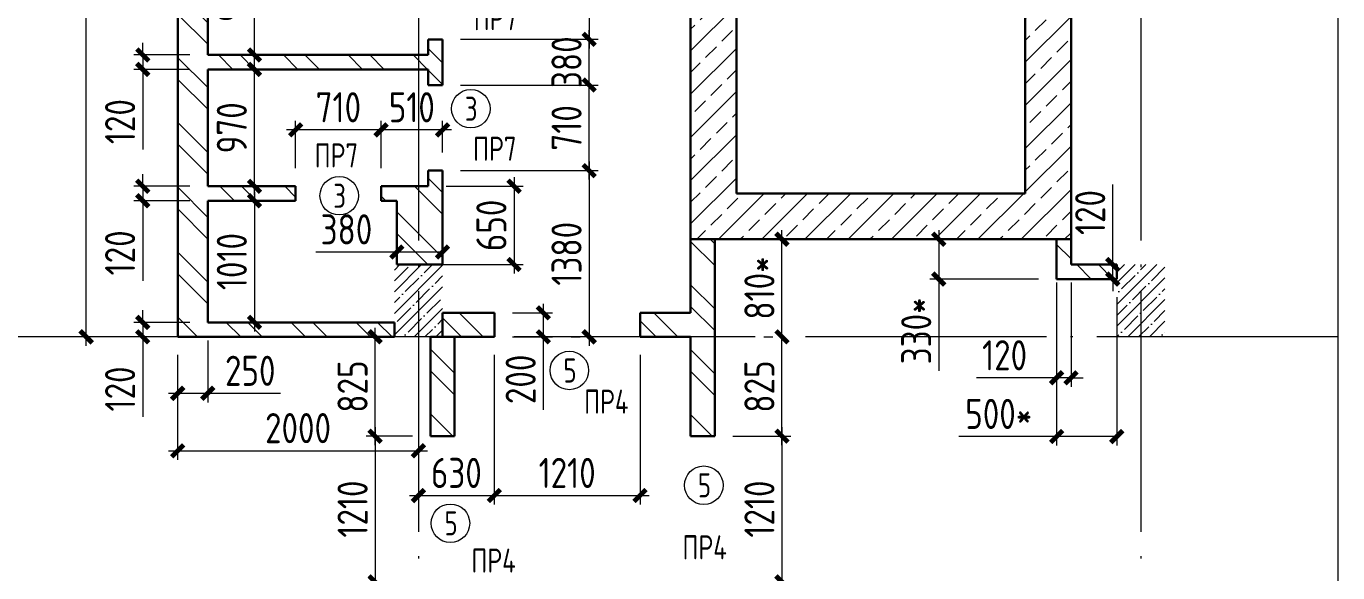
# Model space of a CAD drawing. Extents: x -965262 to 1142518, y -357520 to 71675.
# Drawn here: x 677283 to 688176, y -216322 to -211784 of the extents above; entities that cross this region are included whole.
import ezdxf

# ---------------------------------------------------------------- set-up
doc = ezdxf.new("R2010")
doc.units = 0
doc.header["$LTSCALE"] = 10
doc.linetypes.add('DOTE', pattern=[2.42, 2, -0.2, 0.02, -0.2])
doc.layers.get('0').update_dxf_attribs({"linetype": 'CONTINUOUS', "lineweight": 30})
doc.layers.get('Defpoints').update_dxf_attribs({"linetype": 'CONTINUOUS'})
doc.layers.add('DOTE', color=7, linetype='DOTE', lineweight=9)
doc.styles.get("Standard").update_dxf_attribs({"font": 'isocpeur.ttf', "height": 300})
doc.styles.add('ГОСТ 2м', font='isocpeur.ttf', dxfattribs={"width": 0.8, "height": 250})
doc.dimstyles.new('ГОСТ 2м', dxfattribs={"dimtxt": 250, "dimasz": 100, "dimexe": 75, "dimexo": 150, "dimgap": 62.5, "dimtad": 1, "dimdec": 0, "dimtxsty": 'ГОСТ 2м', "dimblk": 'ARCHTICK', "dimcen": 150, "dimdle": 75, "dimclrd": 256, "dimclre": 256, "dimclrt": 256, "dimadec": 0, "dimazin": 0, "dimtfac": 1, "dimtdec": 0, "dimtmove": 0, "dimatfit": 3, "dimldrblk": 'OBLIQUE', "dimfxl": 1, "dimlwd": 15, "dimlwe": 15, "dimarcsym": 0})
pattern_1 = [(45, (658789.25, -264097.57), (-89.80256, 89.80256), []), (45, (658879.06, -264097.57), (-89.80256, 89.80256), [158.75, -31.75, 0, -31.75])]

# ---------------------------------------------------------------- blocks, each defined once
blk = doc.blocks.new('_ArchTick')
at = {"color": 0, "linetype": 'ByBlock', "lineweight": 0, "const_width": 0.4}
blk.add_lwpolyline([(-0.5, -0.5), (0.5, 0.5)], dxfattribs=at)
blk = doc.blocks.new('*D422')
at = {"lineweight": 15, "ltscale": 100, "transparency": 16777216}
for p, q in [((677781, -214438), (677781, -207988)), ((678395, -208063), (677706, -208063)), ((678391, -214363), (677706, -214363))]:
    blk.add_line(p, q, dxfattribs=at)
at = {"layer": 'Defpoints', "color": 0, "lineweight": 15, "ltscale": 100, "transparency": 16777216}
for p in [(677781, -208063), (678545, -208063), (678541, -214363, 0)]:
    blk.add_point(p, dxfattribs=at)
at = {"lineweight": 15, "ltscale": 100, "transparency": 16777216, "xscale": 100, "yscale": 100, "zscale": 100}
for p, rotation in [((677781, -208063), 90), ((677781, -214363), 270)]:
    blk.add_blockref('_ArchTick', p, dxfattribs=dict(at, rotation=rotation))
at = {"lineweight": 0, "ltscale": 100, "transparency": 16777216, "insert": (677594, -211213), "char_height": 250, "attachment_point": 5, "rotation": 90, "style": 'ГОСТ 2м'}
blk.add_mtext('6300', dxfattribs=at)
blk = doc.blocks.new('_Oblique')
at = {"color": 0, "linetype": 'ByBlock', "lineweight": -2}
blk.add_line((-0.5, -0.5), (0.5, 0.5), dxfattribs=at)
blk = doc.blocks.new('*D423')
at = {"lineweight": 15, "transparency": 16777216}
for p, q in [((679179, -213158), (679179, -214318)), ((678941, -213233), (679254, -213233)), ((678941, -214243), (679254, -214243))]:
    blk.add_line(p, q, dxfattribs=at)
at = {"layer": 'Defpoints', "color": 0, "lineweight": 15, "transparency": 16777216}
for p in [(678791, -213233, -10159), (678791, -214243, 1808), (679179, -214243)]:
    blk.add_point(p, dxfattribs=at)
at = {"lineweight": 15, "transparency": 16777216, "xscale": 100, "yscale": 100, "zscale": 100}
for p, rotation in [((679179, -213233), 90), ((679179, -214243), 270)]:
    blk.add_blockref('_ArchTick', p, dxfattribs=dict(at, rotation=rotation))
at = {"lineweight": 15, "transparency": 16777216, "insert": (678991, -213738), "char_height": 250, "attachment_point": 5, "rotation": 90, "style": 'ГОСТ 2м'}
blk.add_mtext('1010', dxfattribs=at)
blk = doc.blocks.new('*D424')
at = {"lineweight": 15, "transparency": 16777216}
for p, q in [((678251, -214243), (678251, -214143)), ((678641, -214243), (678176, -214243)), ((678251, -214243), (678251, -214363)), ((680136, -214363), (678176, -214363)), ((678251, -214363), (678251, -215028))]:
    blk.add_line(p, q, dxfattribs=at)
at = {"layer": 'Defpoints', "color": 0, "lineweight": 15, "transparency": 16777216}
for p in [(678791, -214243, 1808), (678251, -214363), (680286, -214363, -45)]:
    blk.add_point(p, dxfattribs=at)
at = {"lineweight": 15, "transparency": 16777216, "xscale": 100, "yscale": 100, "zscale": 100}
for p, rotation in [((678251, -214243), 270), ((678251, -214363), 90)]:
    blk.add_blockref('_ArchTick', p, dxfattribs=dict(at, rotation=rotation))
at = {"lineweight": 15, "transparency": 16777216, "insert": (678063, -214796), "char_height": 250, "attachment_point": 5, "rotation": 90, "style": 'ГОСТ 2м'}
blk.add_mtext('120', dxfattribs=at)
blk = doc.blocks.new('*D425')
at = {"lineweight": 15, "transparency": 16777216}
for p, q in [((679179, -213188), (679179, -212068)), ((678941, -212143), (679254, -212143)), ((678941, -213113), (679254, -213113))]:
    blk.add_line(p, q, dxfattribs=at)
at = {"layer": 'Defpoints', "color": 0, "lineweight": 15, "transparency": 16777216}
for p in [(678791, -212143, -10159), (679179, -212143), (678791, -213113, -1241)]:
    blk.add_point(p, dxfattribs=at)
at = {"lineweight": 15, "transparency": 16777216, "xscale": 100, "yscale": 100, "zscale": 100}
for p, rotation in [((679179, -212143), 90), ((679179, -213113), 270)]:
    blk.add_blockref('_ArchTick', p, dxfattribs=dict(at, rotation=rotation))
at = {"lineweight": 15, "transparency": 16777216, "insert": (678991, -212628), "char_height": 250, "attachment_point": 5, "rotation": 90, "style": 'ГОСТ 2м'}
blk.add_mtext('970', dxfattribs=at)
blk = doc.blocks.new('*D426')
at = {"lineweight": 15, "transparency": 16777216}
for p, q in [((679179, -212098), (679179, -210978)), ((678941, -211053), (679254, -211053)), ((678941, -212023), (679254, -212023))]:
    blk.add_line(p, q, dxfattribs=at)
at = {"layer": 'Defpoints', "color": 0, "lineweight": 15, "transparency": 16777216}
for p in [(678791, -211053, -10159), (679179, -211053), (678791, -212023, -1241)]:
    blk.add_point(p, dxfattribs=at)
at = {"lineweight": 15, "transparency": 16777216, "xscale": 100, "yscale": 100, "zscale": 100}
for p, rotation in [((679179, -211053), 90), ((679179, -212023), 270)]:
    blk.add_blockref('_ArchTick', p, dxfattribs=dict(at, rotation=rotation))
at = {"lineweight": 15, "transparency": 16777216, "insert": (678991, -211538), "char_height": 250, "attachment_point": 5, "rotation": 90, "style": 'ГОСТ 2м'}
blk.add_mtext('970', dxfattribs=at)
blk = doc.blocks.new('*D431')
at = {"lineweight": 15, "transparency": 16777216}
for p, q in [((678251, -212023), (678251, -211923)), ((678641, -212023), (678176, -212023)), ((678251, -212023), (678251, -212143)), ((678641, -212143), (678176, -212143)), ((678251, -212143), (678251, -212808))]:
    blk.add_line(p, q, dxfattribs=at)
at = {"layer": 'Defpoints', "color": 0, "lineweight": 15, "transparency": 16777216}
for p in [(678791, -212023, -1241), (678251, -212143), (678791, -212143, -10159)]:
    blk.add_point(p, dxfattribs=at)
at = {"lineweight": 15, "transparency": 16777216, "xscale": 100, "yscale": 100, "zscale": 100}
for p, rotation in [((678251, -212023), 270), ((678251, -212143), 90)]:
    blk.add_blockref('_ArchTick', p, dxfattribs=dict(at, rotation=rotation))
at = {"lineweight": 15, "transparency": 16777216, "insert": (678063, -212576), "char_height": 250, "attachment_point": 5, "rotation": 90, "style": 'ГОСТ 2м'}
blk.add_mtext('120', dxfattribs=at)
blk = doc.blocks.new('*D268')
at = {"lineweight": 15, "transparency": 16777216}
for p, q in [((678251, -213113), (678251, -213013)), ((678641, -213113), (678176, -213113)), ((678251, -213113), (678251, -213233)), ((678641, -213233), (678176, -213233)), ((678251, -213233), (678251, -213898))]:
    blk.add_line(p, q, dxfattribs=at)
at = {"layer": 'Defpoints', "color": 0, "lineweight": 15, "transparency": 16777216}
for p in [(678791, -213113, -1241), (678251, -213233), (678791, -213233, -10159)]:
    blk.add_point(p, dxfattribs=at)
at = {"lineweight": 15, "transparency": 16777216, "xscale": 100, "yscale": 100, "zscale": 100}
for p, rotation in [((678251, -213113), 270), ((678251, -213233), 90)]:
    blk.add_blockref('_ArchTick', p, dxfattribs=dict(at, rotation=rotation))
at = {"lineweight": 15, "transparency": 16777216, "insert": (678063, -213666), "char_height": 250, "attachment_point": 5, "rotation": 90, "style": 'ГОСТ 2м'}
blk.add_mtext('120', dxfattribs=at)
blk = doc.blocks.new('*D433')
at = {"lineweight": 15, "transparency": 16777216}
for p, q in [((678541, -214513), (678541, -215384)), ((680541, -215159), (680541, -215234)), ((678466, -215309), (680616, -215309))]:
    blk.add_line(p, q, dxfattribs=at)
at = {"layer": 'Defpoints', "color": 0, "lineweight": 15, "transparency": 16777216}
for p in [(678541, -214363, -1451), (680541, -215309), (680541, -215309)]:
    blk.add_point(p, dxfattribs=at)
at = {"lineweight": 15, "transparency": 16777216, "xscale": 100, "yscale": 100, "zscale": 100, "rotation": 180}
blk.add_blockref('_ArchTick', (678541, -215309), dxfattribs=at)
at = {"lineweight": 15, "transparency": 16777216, "xscale": 100, "yscale": 100, "zscale": 100}
blk.add_blockref('_ArchTick', (680541, -215309), dxfattribs=at)
at = {"lineweight": 15, "transparency": 16777216, "insert": (679541, -215121), "char_height": 250, "attachment_point": 5, "style": 'ГОСТ 2м'}
blk.add_mtext('2000', dxfattribs=at)
blk = doc.blocks.new('*D437')
at = {"lineweight": 15, "transparency": 16777216}
for p, q in [((680891, -211183), (682034, -211183)), ((681959, -211108), (681959, -211968)), ((680891, -211893), (682034, -211893))]:
    blk.add_line(p, q, dxfattribs=at)
at = {"layer": 'Defpoints', "color": 0, "lineweight": 15, "transparency": 16777216}
for p in [(680741, -211183, 4490), (680741, -211893, 663), (681959, -211893)]:
    blk.add_point(p, dxfattribs=at)
at = {"lineweight": 15, "transparency": 16777216, "xscale": 100, "yscale": 100, "zscale": 100}
for p, rotation in [((681959, -211183), 90), ((681959, -211893), 270)]:
    blk.add_blockref('_ArchTick', p, dxfattribs=dict(at, rotation=rotation))
at = {"lineweight": 15, "transparency": 16777216, "insert": (681771, -211538), "char_height": 250, "attachment_point": 5, "rotation": 90, "style": 'ГОСТ 2м'}
blk.add_mtext('710', dxfattribs=at)
blk = doc.blocks.new('*D438')
at = {"lineweight": 15, "transparency": 16777216}
for p, q in [((681959, -212908), (681959, -214438)), ((680891, -212983), (682034, -212983)), ((681809, -214363), (681884, -214363))]:
    blk.add_line(p, q, dxfattribs=at)
at = {"layer": 'Defpoints', "color": 0, "lineweight": 15, "transparency": 16777216}
for p in [(680741, -212983), (681959, -214363), (681959, -214363)]:
    blk.add_point(p, dxfattribs=at)
at = {"lineweight": 15, "transparency": 16777216, "xscale": 100, "yscale": 100, "zscale": 100}
for p, rotation in [((681959, -212983), 90), ((681959, -214363), 270)]:
    blk.add_blockref('_ArchTick', p, dxfattribs=dict(at, rotation=rotation))
at = {"lineweight": 15, "transparency": 16777216, "insert": (681771, -213673), "char_height": 250, "attachment_point": 5, "rotation": 90, "style": 'ГОСТ 2м'}
blk.add_mtext('1380', dxfattribs=at)
blk = doc.blocks.new('*D439')
at = {"lineweight": 15, "transparency": 16777216}
for p, q in [((680891, -212273), (682034, -212273)), ((681959, -213058), (681959, -212198)), ((680891, -212983), (682034, -212983))]:
    blk.add_line(p, q, dxfattribs=at)
at = {"layer": 'Defpoints', "color": 0, "lineweight": 15, "transparency": 16777216}
for p in [(680741, -212273), (681959, -212273), (680741, -212983)]:
    blk.add_point(p, dxfattribs=at)
at = {"lineweight": 15, "transparency": 16777216, "xscale": 100, "yscale": 100, "zscale": 100}
for p, rotation in [((681959, -212273), 90), ((681959, -212983), 270)]:
    blk.add_blockref('_ArchTick', p, dxfattribs=dict(at, rotation=rotation))
at = {"lineweight": 15, "transparency": 16777216, "insert": (681771, -212628), "char_height": 250, "attachment_point": 5, "rotation": 90, "style": 'ГОСТ 2м'}
blk.add_mtext('710', dxfattribs=at)
blk = doc.blocks.new('*D440')
at = {"lineweight": 15, "transparency": 16777216}
for p, q in [((681959, -212348), (681959, -211818)), ((680891, -211893), (682034, -211893)), ((680891, -212273), (682034, -212273))]:
    blk.add_line(p, q, dxfattribs=at)
at = {"layer": 'Defpoints', "color": 0, "lineweight": 15, "transparency": 16777216}
for p in [(680741, -211893, 663), (681959, -211893), (680741, -212273)]:
    blk.add_point(p, dxfattribs=at)
at = {"lineweight": 15, "transparency": 16777216, "xscale": 100, "yscale": 100, "zscale": 100}
for p, rotation in [((681959, -211893), 90), ((681959, -212273), 270)]:
    blk.add_blockref('_ArchTick', p, dxfattribs=dict(at, rotation=rotation))
at = {"lineweight": 15, "transparency": 16777216, "insert": (681771, -212083), "char_height": 250, "attachment_point": 5, "rotation": 90, "style": 'ГОСТ 2м'}
blk.add_mtext('380', dxfattribs=at)
blk = doc.blocks.new('*D270')
at = {"lineweight": 15, "transparency": 16777216}
for p, q in [((680361, -213509), (680361, -213584)), ((680741, -213509), (680741, -213584)), ((680361, -213659), (679690, -213659)), ((680741, -213659), (680286, -213659))]:
    blk.add_line(p, q, dxfattribs=at)
at = {"layer": 'Defpoints', "color": 0, "lineweight": 15, "transparency": 16777216}
for p in [(680361, -213659), (680741, -213659), (680741, -213659)]:
    blk.add_point(p, dxfattribs=at)
at = {"lineweight": 15, "transparency": 16777216, "xscale": 100, "yscale": 100, "zscale": 100, "rotation": 180}
blk.add_blockref('_ArchTick', (680361, -213659), dxfattribs=at)
at = {"lineweight": 15, "transparency": 16777216, "xscale": 100, "yscale": 100, "zscale": 100}
blk.add_blockref('_ArchTick', (680741, -213659), dxfattribs=at)
at = {"lineweight": 15, "transparency": 16777216, "insert": (679943, -213471), "char_height": 250, "attachment_point": 5, "style": 'ГОСТ 2м'}
blk.add_mtext('380', dxfattribs=at)
blk = doc.blocks.new('*D443')
at = {"lineweight": 15, "transparency": 16777216}
for p, q in [((680231, -212963), (680231, -212570)), ((680741, -212833), (680741, -212570)), ((680816, -212645), (680156, -212645))]:
    blk.add_line(p, q, dxfattribs=at)
at = {"layer": 'Defpoints', "color": 0, "lineweight": 15, "transparency": 16777216}
for p in [(680231, -212645), (680741, -212983), (680231, -213113, -493)]:
    blk.add_point(p, dxfattribs=at)
at = {"lineweight": 15, "transparency": 16777216, "xscale": 100, "yscale": 100, "zscale": 100, "rotation": 180}
blk.add_blockref('_ArchTick', (680231, -212645), dxfattribs=at)
at = {"lineweight": 15, "transparency": 16777216, "xscale": 100, "yscale": 100, "zscale": 100}
blk.add_blockref('_ArchTick', (680741, -212645), dxfattribs=at)
at = {"lineweight": 15, "transparency": 16777216, "insert": (680486, -212457), "char_height": 250, "attachment_point": 5, "style": 'ГОСТ 2м'}
blk.add_mtext('510', dxfattribs=at)
blk = doc.blocks.new('*D444')
at = {"lineweight": 15, "transparency": 16777216}
for p, q in [((679521, -212963), (679521, -212570)), ((680231, -212963), (680231, -212570)), ((680306, -212645), (679446, -212645))]:
    blk.add_line(p, q, dxfattribs=at)
at = {"layer": 'Defpoints', "color": 0, "lineweight": 15, "transparency": 16777216}
for p in [(679521, -212645), (679521, -213113, 1808), (680231, -213113, -493)]:
    blk.add_point(p, dxfattribs=at)
at = {"lineweight": 15, "transparency": 16777216, "xscale": 100, "yscale": 100, "zscale": 100, "rotation": 180}
blk.add_blockref('_ArchTick', (679521, -212645), dxfattribs=at)
at = {"lineweight": 15, "transparency": 16777216, "xscale": 100, "yscale": 100, "zscale": 100}
blk.add_blockref('_ArchTick', (680231, -212645), dxfattribs=at)
at = {"lineweight": 15, "transparency": 16777216, "insert": (679876, -212457), "char_height": 250, "attachment_point": 5, "style": 'ГОСТ 2м'}
blk.add_mtext('710', dxfattribs=at)
blk = doc.blocks.new('*D445')
at = {"lineweight": 15, "transparency": 16777216}
for p, q in [((678791, -214393), (678791, -214907)), ((678541, -214513), (678541, -214907)), ((678466, -214832), (678791, -214832)), ((678791, -214832), (679396, -214832))]:
    blk.add_line(p, q, dxfattribs=at)
at = {"layer": 'Defpoints', "color": 0, "lineweight": 15, "transparency": 16777216}
for p in [(678791, -214243, 1808), (678541, -214363, -1451), (678791, -214832)]:
    blk.add_point(p, dxfattribs=at)
at = {"lineweight": 15, "transparency": 16777216, "xscale": 100, "yscale": 100, "zscale": 100, "rotation": 180}
blk.add_blockref('_ArchTick', (678541, -214832), dxfattribs=at)
at = {"lineweight": 15, "transparency": 16777216, "xscale": 100, "yscale": 100, "zscale": 100}
blk.add_blockref('_ArchTick', (678791, -214832), dxfattribs=at)
at = {"lineweight": 15, "transparency": 16777216, "insert": (679144, -214645), "char_height": 250, "attachment_point": 5, "style": 'ГОСТ 2м'}
blk.add_mtext('250', dxfattribs=at)
blk = doc.blocks.new('*D446')
at = {"lineweight": 15, "transparency": 16777216}
for p, q in [((681335, -213038), (681335, -213838)), ((680771, -213113), (681410, -213113)), ((680511, -213763), (681410, -213763))]:
    blk.add_line(p, q, dxfattribs=at)
at = {"layer": 'Defpoints', "color": 0, "lineweight": 15, "transparency": 16777216}
for p in [(680621, -213113), (680361, -213763, 1808), (681335, -213763)]:
    blk.add_point(p, dxfattribs=at)
at = {"lineweight": 15, "transparency": 16777216, "xscale": 100, "yscale": 100, "zscale": 100}
for p, rotation in [((681335, -213113), 90), ((681335, -213763), 270)]:
    blk.add_blockref('_ArchTick', p, dxfattribs=dict(at, rotation=rotation))
at = {"lineweight": 15, "transparency": 16777216, "insert": (681147, -213438), "char_height": 250, "attachment_point": 5, "rotation": 90, "style": 'ГОСТ 2м'}
blk.add_mtext('650', dxfattribs=at)
blk = doc.blocks.new('*D503')
at = {"lineweight": 15, "transparency": 16777216}
for p, q in [((685841, -214033), (685841, -215266)), ((686341, -214033), (686341, -215266)), ((685841, -215191), (685029, -215191)), ((686341, -215191), (685766, -215191))]:
    blk.add_line(p, q, dxfattribs=at)
at = {"layer": 'Defpoints', "color": 0, "lineweight": 15, "transparency": 16777216}
for p in [(685841, -213883, 1041), (686341, -213883, -329), (686341, -215191)]:
    blk.add_point(p, dxfattribs=at)
at = {"lineweight": 15, "transparency": 16777216, "xscale": 100, "yscale": 100, "zscale": 100, "rotation": 180}
blk.add_blockref('_ArchTick', (685841, -215191), dxfattribs=at)
at = {"lineweight": 15, "transparency": 16777216, "xscale": 100, "yscale": 100, "zscale": 100}
blk.add_blockref('_ArchTick', (686341, -215191), dxfattribs=at)
at = {"lineweight": 15, "transparency": 16777216, "insert": (685360, -215003), "char_height": 250, "attachment_point": 5, "style": 'ГОСТ 2м'}
blk.add_mtext('{\\C5;500*}', dxfattribs=at)
blk = doc.blocks.new('*D506')
at = {"lineweight": 15, "transparency": 16777216}
for p, q in [((684862, -213478), (684862, -213883)), ((685691, -213553), (684787, -213553)), ((685691, -213883), (684787, -213883)), ((684862, -213883), (684862, -214646))]:
    blk.add_line(p, q, dxfattribs=at)
at = {"layer": 'Defpoints', "color": 0, "lineweight": 15, "transparency": 16777216}
for p in [(685841, -213553, 1041), (684862, -213883), (685841, -213883, 1041)]:
    blk.add_point(p, dxfattribs=at)
at = {"lineweight": 15, "transparency": 16777216, "xscale": 100, "yscale": 100, "zscale": 100}
for p, rotation in [((684862, -213553), 90), ((684862, -213883), 270)]:
    blk.add_blockref('_ArchTick', p, dxfattribs=dict(at, rotation=rotation))
at = {"lineweight": 15, "transparency": 16777216, "insert": (684675, -214314), "char_height": 250, "attachment_point": 5, "rotation": 90, "style": 'ГОСТ 2м'}
blk.add_mtext('{\\C5;330*}', dxfattribs=at)
blk = doc.blocks.new('*D507')
at = {"lineweight": 15, "transparency": 16777216}
for p, q in [((685841, -213913), (685841, -214778)), ((685961, -213913), (685961, -214778)), ((685841, -214703), (685176, -214703)), ((685961, -214703), (685841, -214703)), ((685961, -214703), (686061, -214703))]:
    blk.add_line(p, q, dxfattribs=at)
at = {"layer": 'Defpoints', "color": 0, "lineweight": 15, "transparency": 16777216}
for p in [(685841, -213763, 1808), (685961, -213763, 881), (685841, -214703)]:
    blk.add_point(p, dxfattribs=at)
at = {"lineweight": 15, "transparency": 16777216, "xscale": 100, "yscale": 100, "zscale": 100}
blk.add_blockref('_ArchTick', (685841, -214703), dxfattribs=at)
at = {"lineweight": 15, "transparency": 16777216, "xscale": 100, "yscale": 100, "zscale": 100, "rotation": 180}
blk.add_blockref('_ArchTick', (685961, -214703), dxfattribs=at)
at = {"lineweight": 15, "transparency": 16777216, "insert": (685409, -214516), "char_height": 250, "attachment_point": 5, "style": 'ГОСТ 2м'}
blk.add_mtext('120', dxfattribs=at)
blk = doc.blocks.new('*D508')
at = {"lineweight": 15, "transparency": 16777216}
for p, q in [((686307, -213763), (686307, -213098)), ((686191, -213763), (686232, -213763)), ((686307, -213883), (686307, -213763)), ((686191, -213883), (686232, -213883)), ((686307, -213883), (686307, -213983))]:
    blk.add_line(p, q, dxfattribs=at)
at = {"layer": 'Defpoints', "color": 0, "lineweight": 15, "transparency": 16777216}
for p in [(686307, -213763), (686341, -213763), (686341, -213883, -329)]:
    blk.add_point(p, dxfattribs=at)
at = {"lineweight": 15, "transparency": 16777216, "xscale": 100, "yscale": 100, "zscale": 100}
for p, rotation in [((686307, -213763), 270), ((686307, -213883), 90)]:
    blk.add_blockref('_ArchTick', p, dxfattribs=dict(at, rotation=rotation))
at = {"lineweight": 15, "transparency": 16777216, "insert": (686120, -213331), "char_height": 250, "attachment_point": 5, "rotation": 90, "style": 'ГОСТ 2м'}
blk.add_mtext('120', dxfattribs=at)
blk = doc.blocks.new('*D300')
at = {"lineweight": 15, "ltscale": 0.2, "transparency": 16777216}
for p, q in [((681171, -214513), (681171, -215756)), ((682381, -214513), (682381, -215756)), ((681096, -215681), (682456, -215681))]:
    blk.add_line(p, q, dxfattribs=at)
at = {"layer": 'Defpoints', "color": 0, "lineweight": 15, "ltscale": 0.2, "transparency": 16777216}
for p in [(681171, -214363, -1808), (682381, -214363, -3260), (682381, -215681)]:
    blk.add_point(p, dxfattribs=at)
at = {"lineweight": 15, "ltscale": 0.2, "transparency": 16777216, "xscale": 100, "yscale": 100, "zscale": 100, "rotation": 180}
blk.add_blockref('_ArchTick', (681171, -215681), dxfattribs=at)
at = {"lineweight": 15, "ltscale": 0.2, "transparency": 16777216, "xscale": 100, "yscale": 100, "zscale": 100}
blk.add_blockref('_ArchTick', (682381, -215681), dxfattribs=at)
at = {"lineweight": 15, "ltscale": 0.2, "transparency": 16777216, "insert": (681776, -215493), "char_height": 250, "attachment_point": 5, "style": 'ГОСТ 2м'}
blk.add_mtext('1210', dxfattribs=at)
blk = doc.blocks.new('*D301')
at = {"lineweight": 15, "ltscale": 0.2, "transparency": 16777216}
for p, q in [((681171, -214513), (681171, -215756)), ((680541, -215531), (680541, -215606)), ((680466, -215681), (681246, -215681))]:
    blk.add_line(p, q, dxfattribs=at)
at = {"layer": 'Defpoints', "color": 0, "lineweight": 15, "ltscale": 0.2, "transparency": 16777216}
for p in [(681171, -214363, -1808), (680541, -215681), (681171, -215681)]:
    blk.add_point(p, dxfattribs=at)
at = {"lineweight": 15, "ltscale": 0.2, "transparency": 16777216, "xscale": 100, "yscale": 100, "zscale": 100, "rotation": 180}
blk.add_blockref('_ArchTick', (680541, -215681), dxfattribs=at)
at = {"lineweight": 15, "ltscale": 0.2, "transparency": 16777216, "xscale": 100, "yscale": 100, "zscale": 100}
blk.add_blockref('_ArchTick', (681171, -215681), dxfattribs=at)
at = {"lineweight": 15, "ltscale": 0.2, "transparency": 16777216, "insert": (680856, -215493), "char_height": 250, "attachment_point": 5, "style": 'ГОСТ 2м'}
blk.add_mtext('630', dxfattribs=at)
blk = doc.blocks.new('*D302')
at = {"lineweight": 15, "ltscale": 0.2, "transparency": 16777216}
for p, q in [((683410, -214363), (683485, -214363)), ((683560, -215263), (683560, -214288)), ((683151, -215188), (683635, -215188))]:
    blk.add_line(p, q, dxfattribs=at)
at = {"layer": 'Defpoints', "color": 0, "lineweight": 15, "ltscale": 0.2, "transparency": 16777216}
for p in [(683560, -214363), (683560, -214363), (683001, -215188, -1808)]:
    blk.add_point(p, dxfattribs=at)
at = {"lineweight": 15, "ltscale": 0.2, "transparency": 16777216, "xscale": 100, "yscale": 100, "zscale": 100}
for p, rotation in [((683560, -214363), 90), ((683560, -215188), 270)]:
    blk.add_blockref('_ArchTick', p, dxfattribs=dict(at, rotation=rotation))
at = {"lineweight": 15, "ltscale": 0.2, "transparency": 16777216, "insert": (683373, -214776), "char_height": 250, "attachment_point": 5, "rotation": 90, "style": 'ГОСТ 2м'}
blk.add_mtext('825', dxfattribs=at)
blk = doc.blocks.new('*D305')
at = {"lineweight": 15, "ltscale": 0.2, "transparency": 16777216}
for p, q in [((680491, -214363), (680106, -214363)), ((680181, -215263), (680181, -214288)), ((680491, -215188), (680106, -215188))]:
    blk.add_line(p, q, dxfattribs=at)
at = {"layer": 'Defpoints', "color": 0, "lineweight": 15, "ltscale": 0.2, "transparency": 16777216}
for p in [(680181, -214363), (680641, -214363, -1808), (680641, -215188, -1808)]:
    blk.add_point(p, dxfattribs=at)
at = {"lineweight": 15, "ltscale": 0.2, "transparency": 16777216, "xscale": 100, "yscale": 100, "zscale": 100}
for p, rotation in [((680181, -214363), 90), ((680181, -215188), 270)]:
    blk.add_blockref('_ArchTick', p, dxfattribs=dict(at, rotation=rotation))
at = {"lineweight": 15, "ltscale": 0.2, "transparency": 16777216, "insert": (679994, -214776), "char_height": 250, "attachment_point": 5, "rotation": 90, "style": 'ГОСТ 2м'}
blk.add_mtext('825', dxfattribs=at)
blk = doc.blocks.new('*D549')
at = {"lineweight": 15, "ltscale": 0.2, "transparency": 16777216}
for p, q in [((683560, -214438), (683560, -213478)), ((683410, -213553), (683485, -213553)), ((683415, -214363), (683485, -214363))]:
    blk.add_line(p, q, dxfattribs=at)
at = {"layer": 'Defpoints', "color": 0, "lineweight": 15, "ltscale": 0.2, "transparency": 16777216}
for p in [(683560, -213553), (683560, -213553), (683565, -214363)]:
    blk.add_point(p, dxfattribs=at)
at = {"lineweight": 15, "ltscale": 0.2, "transparency": 16777216, "xscale": 100, "yscale": 100, "zscale": 100}
for p, rotation in [((683560, -213553), 90), ((683560, -214363), 270)]:
    blk.add_blockref('_ArchTick', p, dxfattribs=dict(at, rotation=rotation))
at = {"color": 5, "lineweight": 15, "ltscale": 0.2, "transparency": 16777216, "insert": (683373, -213958), "char_height": 250, "attachment_point": 5, "rotation": 90, "style": 'ГОСТ 2м'}
blk.add_mtext('810*', dxfattribs=at)
blk = doc.blocks.new('*D307')
at = {"lineweight": 15, "ltscale": 0.2, "transparency": 16777216}
for p, q in [((681578, -214088), (681578, -214363)), ((681321, -214163), (681653, -214163)), ((681321, -214363), (681653, -214363)), ((681578, -214363), (681578, -214968))]:
    blk.add_line(p, q, dxfattribs=at)
at = {"layer": 'Defpoints', "color": 0, "lineweight": 15, "ltscale": 0.2, "transparency": 16777216}
for p in [(681171, -214163, -1808), (681171, -214363, -1808), (681578, -214363)]:
    blk.add_point(p, dxfattribs=at)
at = {"lineweight": 15, "ltscale": 0.2, "transparency": 16777216, "xscale": 100, "yscale": 100, "zscale": 100}
for p, rotation in [((681578, -214163), 90), ((681578, -214363), 270)]:
    blk.add_blockref('_ArchTick', p, dxfattribs=dict(at, rotation=rotation))
at = {"lineweight": 15, "ltscale": 0.2, "transparency": 16777216, "insert": (681390, -214716), "char_height": 250, "attachment_point": 5, "rotation": 90, "style": 'ГОСТ 2м'}
blk.add_mtext('200', dxfattribs=at)
blk = doc.blocks.new('*D553')
at = {"lineweight": 15, "transparency": 16777216}
for p, q in [((683560, -215113), (683560, -216473)), ((683151, -215188), (683635, -215188)), ((683151, -216398), (683635, -216398))]:
    blk.add_line(p, q, dxfattribs=at)
at = {"layer": 'Defpoints', "color": 0, "lineweight": 15, "transparency": 16777216}
for p in [(683001, -215188), (683001, -216398), (683560, -216398)]:
    blk.add_point(p, dxfattribs=at)
at = {"lineweight": 15, "transparency": 16777216, "xscale": 100, "yscale": 100, "zscale": 100}
for p, rotation in [((683560, -215188), 90), ((683560, -216398), 270)]:
    blk.add_blockref('_ArchTick', p, dxfattribs=dict(at, rotation=rotation))
at = {"lineweight": 15, "transparency": 16777216, "insert": (683373, -215793), "char_height": 250, "attachment_point": 5, "rotation": 90, "style": 'ГОСТ 2м'}
blk.add_mtext('1210', dxfattribs=at)
blk = doc.blocks.new('*D554')
at = {"lineweight": 15, "transparency": 16777216}
for p, q in [((680181, -215113), (680181, -216473)), ((680491, -215188), (680106, -215188)), ((680491, -216398), (680106, -216398))]:
    blk.add_line(p, q, dxfattribs=at)
at = {"layer": 'Defpoints', "color": 0, "lineweight": 15, "transparency": 16777216}
for p in [(680641, -215188), (680181, -216398), (680641, -216398)]:
    blk.add_point(p, dxfattribs=at)
at = {"lineweight": 15, "transparency": 16777216, "xscale": 100, "yscale": 100, "zscale": 100}
for p, rotation in [((680181, -215188), 90), ((680181, -216398), 270)]:
    blk.add_blockref('_ArchTick', p, dxfattribs=dict(at, rotation=rotation))
at = {"lineweight": 15, "transparency": 16777216, "insert": (679994, -215793), "char_height": 250, "attachment_point": 5, "rotation": 90, "style": 'ГОСТ 2м'}
blk.add_mtext('1210', dxfattribs=at)

msp = doc.modelspace()

# ---------------------------------------------------------------- hatches: boundary and pattern name
at = {"lineweight": 15}
h = msp.add_hatch(dxfattribs=at)
h.set_pattern_fill('ANSI32', color=1, scale=40, angle=90)
h.set_pattern_definition([(135, (627639.1, -147312.3), (-269.4077, -269.4077), []), (135, (627639.1, -147132.7), (-269.4077, -269.4077), [])])
h.paths.add_polyline_path([(685961.2, -204343.1), (686541.2, -204343.1), (686541.2, -203832.9), (686491.2, -203832.9), (686491.2, -204093.1), (685711.2, -204093.1), (685711.2, -207503.1), (685961.2, -207503.1)])
h.paths.add_polyline_path([(686741.2, -203832.9), (686541.2, -203832.9), (686541.2, -204343.1), (686741.2, -204343.1)])
h.paths.add_polyline_path([(686741.2, -202663.1), (686541.2, -202663.1), (686541.2, -202922.9), (686741.2, -202922.9)])
h.paths.add_polyline_path([(680491.2, -208062.7), (680491.2, -207682.7), (680741.2, -207682.7), (680741.2, -208063.1), (680491.2, -208063.1)])
h.paths.add_polyline_path([(680491.2, -206262.7), (680491.2, -204462.7), (680741.2, -204462.7), (680741.2, -206262.7)])
h.paths.add_polyline_path([(680491.2, -203042.7), (680491.2, -202663.1), (680741.2, -202663.1), (680741.2, -203042.7)])
h.paths.add_polyline_path([(680491.2, -202063.1), (680491.2, -201682.7), (680741.2, -201682.7), (680741.2, -202063.1), (680491.2, -202062.7)])
h.paths.add_polyline_path([(680491.2, -200262.7), (680491.2, -199752.7), (680741.2, -199752.7), (680741.2, -200262.7)])
h.paths.add_polyline_path([(680491.2, -198332.7), (680491.2, -197952.7), (680741.2, -197952.7), (680741.2, -198332.7)])
h.paths.add_polyline_path([(680491.2, -197042.7), (680491.2, -196663.1), (680741.2, -196663.1), (680741.2, -197042.7)])
h.paths.add_polyline_path([(680491.2, -196063.1), (680491.2, -195682.7), (680741.2, -195682.7), (680741.2, -196063.1)])
h.paths.add_polyline_path([(680491.2, -194647.7), (680491.2, -194267.7), (680741.2, -194267.7), (680741.2, -194647.7)])
h.paths.add_polyline_path([(680491.2, -193232.7), (680491.2, -192853.1), (680741.2, -192853.1), (680741.2, -193232.7)])
h.paths.add_polyline_path([(680491.2, -191343.1), (680491.2, -190963.1), (680741.2, -190963.5), (680741.2, -191343.1)])
h.paths.add_polyline_path([(680741.2, -190613.1), (680741.2, -190363.1), (681761.2, -190363.1), (681761.2, -190613.1)])
h.paths.add_polyline_path([(682671.2, -190363.1), (686341.2, -190363.1), (686341.2, -190613.1), (682921.2, -190613.1), (682921.2, -191342.7), (682801.2, -191342.7), (682801.2, -190613.1), (682671.2, -190613.1)])
h.paths.add_polyline_path([(686491.2, -191343.1), (686491.2, -190963.1), (686741.2, -190963.1), (686741.2, -191343.1)])
h.paths.add_polyline_path([(682801.2, -193232.7), (682801.2, -192852.7), (682921.2, -192852.7), (682921.2, -193232.7)])
h.paths.add_polyline_path([(686491.2, -193233.1), (686491.2, -192853.1), (686741.2, -192853.1), (686741.2, -193233.1)])
h.paths.add_polyline_path([(686491.2, -194648.1), (686491.2, -194268.1), (686741.2, -194268.1), (686741.2, -194648.1)])
h.paths.add_polyline_path([(682801.2, -194647.7), (682801.2, -194267.7), (682921.2, -194267.7), (682921.2, -194647.7)])
h.paths.add_polyline_path([(686341.2, -202663.1), (682801.2, -202662.7), (682801.2, -195682.7), (682921.2, -195682.7), (682921.2, -196303.1), (686341.2, -196303.1), (686341.2, -196423.1), (682921.2, -196423.1), (682921.2, -199368.1), (686491.2, -199368.1), (686491.2, -199107.7), (686741.2, -199107.7), (686741.2, -199617.7), (686491.2, -199617.7), (686491.3, -199488.1), (682921.2, -199488.1), (682921.2, -202542.7), (686341.2, -202542.7), (686341.2, -202662.7)])
h.paths.add_polyline_path([(686491.2, -196063.1), (686491.2, -195682.7), (686741.2, -195682.7), (686741.2, -196062.7)], flags=17)
h.paths.add_polyline_path([(686491.2, -197043.1), (686491.2, -196663.1), (686741.2, -196663.1), (686741.2, -197043.1)], flags=17)
h.paths.add_polyline_path([(686491.2, -198333.1), (686491.2, -197953.1), (686741.2, -197953.1), (686741.2, -198333.1)], flags=17)
h.paths.add_polyline_path([(686491.2, -200772.7), (686491.2, -200392.7), (686741.2, -200392.7), (686741.2, -200772.7)])
h.paths.add_polyline_path([(686491.2, -202063.1), (686491.2, -201682.7), (686741.2, -201682.7), (686741.2, -202063.1)], flags=17)
h.paths.add_polyline_path([(682801.2, -205453.1), (682801.2, -204093.1), (684431.2, -204093.1), (684431.2, -207503.1), (684311.2, -207503.1), (684311.2, -204213.1), (682921.2, -204213.1), (682921.2, -205453.1)])
h.paths.add_polyline_path([(682801.2, -207503.1), (682801.2, -206363.1), (682921.2, -206363.1), (682921.2, -207503.1)], flags=17)
h.paths.add_polyline_path([(680361.2, -209043.1), (680361.2, -208663.1), (680741.2, -208662.7), (680741.2, -209043.1)], flags=17)
h.paths.add_polyline_path([(680341.2, -214243.1), (680341.2, -214363.1), (678545.3, -214363.1), (678541.3, -208062.7), (680341.2, -208062.7), (680341.2, -208182.7), (678795.3, -208182.7), (678791.3, -209883.1), (680621.2, -209883.1), (680621.2, -209753.1), (680741.2, -209753.1), (680741.2, -211183.1), (680621.2, -211183.1), (680621.2, -211053.1), (680231.2, -211053.1), (680231.2, -210933.1), (680621.2, -210933.1), (680621.2, -210003.1), (678791.3, -210003.1), (678791.3, -210933.1), (679521.2, -210933.1), (679521.2, -211053.1), (678791.3, -211053.1), (678791.3, -212023.1), (680621.2, -212023.1), (680621.2, -211893.1), (680741.2, -211893.1), (680741.2, -212273.1), (680621.2, -212273.1), (680621.2, -212143.1), (678791.3, -212143.1), (678791.3, -213113.1), (679521.2, -213113.1), (679521.2, -213233.1), (678791.3, -213233.1), (678791.3, -214243.1)])
h.paths.add_polyline_path([(680741.2, -213763.1), (680361.2, -213763.1), (680361.2, -213233.1), (680231.2, -213233.1), (680231.2, -213113.1), (680621.2, -213113.1), (680621.2, -212983.1), (680741.2, -212983.1)])
h.paths.add_polyline_path([(682671.2, -190613.1), (682551.2, -190613.1), (682551.2, -190363.1), (682671.2, -190363.1)])
h.paths.add_polyline_path([(681761.2, -190613.1), (681641.2, -190613.1), (681641.2, -190363.1), (681761.2, -190363.1)], flags=17)
h.paths.add_polyline_path([(686341.2, -213883.1), (685841.2, -213883.1), (685841.2, -213553.1), (685961.2, -213553.1), (685961.2, -213763.1), (686341.2, -213763.1)])
h.paths.add_polyline_path([(686491.2, -202922.9), (686541.2, -202922.9), (686541.2, -202663.1), (686491.2, -202663.1)])
h = msp.add_hatch(dxfattribs=at)
h.set_pattern_fill('ANSI33', color=256, scale=40)
h.set_pattern_definition([(45, (2031759.52, -208631.9), (-179.605122, 179.605122), []), (45, (2031939.13, -208631.9), (-179.605122, 179.605122), [127, -63.5])])
h.paths.add_polyline_path([(684571.2, -207503.1), (684501.2, -207503.1), (684501.2, -207883.1), (684571.2, -207883.1)], flags=16)
h.paths.add_polyline_path([(685581.2, -207503.1), (685511.2, -207503.1), (685511.2, -207883.1), (685581.2, -207883.1)], flags=17)
h.paths.add_polyline_path([(684571.2, -207503.1), (684431.2, -207503.1), (684431.2, -207883.1), (684571.2, -207883.1)], flags=17)
h.paths.add_polyline_path([(683181.2, -208013.1), (682801.2, -208013.1), (682801.2, -209023.1), (683181.2, -209023.1)], flags=17)
h.paths.add_polyline_path([(682801.2, -213553.1), (682801.2, -207503.1), (684431.2, -207503.1), (684431.2, -207883.1), (683181.2, -207883.1), (683181.2, -213173.1), (685581.2, -213173.1), (685581.2, -207503.1), (685961.2, -207503.1), (685961.2, -213553.1)])
h = msp.add_hatch(dxfattribs=at)
h.set_pattern_fill('ANSI32', color=4, scale=40, angle=90)
h.set_pattern_definition([(135, (680771.52, -216391.65), (-269.408, -269.408), []), (135, (680771.52, -216212.05), (-269.408, -269.408), [])])
h.paths.add_polyline_path([(680841.2, -216388.1), (680641.2, -216388.1), (680641.2, -216398.1), (680841.2, -216398.1)], flags=17)
h.paths.add_polyline_path([(683001.2, -216388.1), (682801.2, -216388.1), (682801.2, -216398.1), (683001.2, -216398.1)], flags=17)
h.paths.add_polyline_path([(680641.2, -222088.1), (680841.2, -222088.1), (680841.2, -216388.1), (680641.2, -216388.1)])
h.paths.add_polyline_path([(682801.2, -222088.1), (683001.2, -222088.1), (683001.2, -216388.1), (682801.2, -216388.1)])
h.paths.add_polyline_path([(680641.2, -215188.1), (680641.2, -214363.1), (680741.2, -214363.1), (680741.2, -214163.1), (681171.2, -214163.1), (681171.2, -214363.1), (680841.2, -214363.1), (680841.2, -215188.1)])
h.paths.add_polyline_path([(682801.2, -215188.1), (682801.2, -214363.1), (682371.2, -214363.1), (682371.2, -214163.1), (682801.2, -214163.1), (682801.2, -213553.1), (683001.2, -213553.1), (683001.2, -215188.1)])
h.paths.add_polyline_path([(682381.2, -214363.1), (682371.2, -214363.1), (682371.2, -214163.1), (682381.2, -214163.1)], flags=17)
h = msp.add_hatch(dxfattribs=at)
h.set_pattern_fill('ANSI35', color=256, scale=20, style=0)
h.set_pattern_definition(pattern_1)
h.paths.add_polyline_path([(680741.2, -213763.1), (680341.2, -213763.1), (680341.2, -214363.1), (680741.2, -214363.1)])
h = msp.add_hatch(dxfattribs=at)
h.set_pattern_fill('ANSI35', color=256, scale=20, style=0)
h.set_pattern_definition(pattern_1)
h.paths.add_polyline_path([(686741.2, -213763.1), (686341.2, -213763.1), (686341.2, -214363.1), (686741.2, -214363.1)])

# ---------------------------------------------------------------- linework, layer by layer
for p, q in [((682801.2, -207503.1, 11610.3), (682801.2, -213553.1, 11610.3)), ((685961.2, -207503.1, 11610.3), (685961.2, -213553.1, 11610.3)), ((683181.2, -207883.1, 11610.3), (683181.2, -213173.1, 11610.3)), ((685581.2, -207883.1, 11610.3), (685581.2, -213173.1, 11610.3)), ((683181.2, -213173.1, 11610.3), (685581.2, -213173.1, 11610.3)), ((682801.2, -213553.1, 11610.3), (685961.2, -213553.1, 11610.3))]:
    msp.add_line(p, q)
at = {"color": 1, "ltscale": 2}
for p, q in [((678541.3, -208062.7, 11610.3), (678541.3, -214363.1, 8350.5)), ((678791.3, -211053.1, -357.1), (678791.3, -212023.1, 8560.8)), ((678791.3, -212143.1, -357.1), (678791.3, -213113.1, 8560.8)), ((680231.2, -213113.1, 9308.6), (680231.2, -213233.1, 11610.3)), ((678791.3, -213233.1, -357.1), (678791.3, -214243.1, 11610.3)), ((680361.2, -213233.1, 9473), (680361.2, -213763.1, 11610.3)), ((680361.2, -213763.1, 11610.3), (680741.2, -213763.1, 9801.8)), ((678791.3, -214243.1, 11610.3), (680341.2, -214243.1, 9801.8)), ((680341.2, -214243.1, 9801.8), (680341.2, -214363.1, 9801.8)), ((678541.3, -214363.1, 8350.5), (680341.2, -214363.1, 9801.8))]:
    msp.add_line(p, q, dxfattribs=at)
at = {"color": 1}
for p, q in [((680621.2, -212023.1, 15050.4), (680621.2, -211893.1, 14641)), ((680621.2, -211893.1, 14291.7), (680741.2, -211893.1, 14291.7)), ((680741.2, -212273.1, 10330.1), (680741.2, -211893.1, 10464.9)), ((680621.2, -212023.1, 15050.4), (678791.3, -212023.1, 8560.8)), ((680621.2, -212143.1, 25110.2), (678791.3, -212143.1, -357.1)), ((680621.2, -212273.1, 19462.1), (680621.2, -212143.1, 25110.2)), ((680621.2, -212273.1, 10252.1), (680741.2, -212273.1, 9801.8)), ((680621.2, -212983.1, 9801.8), (680741.2, -212983.1, 9801.8)), ((680621.2, -213113.1, 9801.8), (680621.2, -212983.1, 9801.8)), ((680741.2, -213763.1, 9801.8), (680741.2, -212983.1, 9801.8)), ((679521.2, -213113.1, 11610.3), (678791.3, -213113.1, 8560.8)), ((679521.2, -213113.1, 11610.3), (679521.2, -213233.1, 11610.3)), ((680231.2, -213113.1, 9308.6), (680621.2, -213113.1, 9801.8)), ((679521.2, -213233.1, 11610.3), (678791.3, -213233.1, -357.1)), ((680231.2, -213233.1, 9308.6), (680361.2, -213233.1, 9473)), ((685841.2, -213883.1, 11610.3), (685841.2, -213553.1, 11610.3)), ((685841.2, -213553.1, 10843.1), (685961.2, -213553.1, 11610.3)), ((685961.2, -213763.1, 11610.3), (685961.2, -213553.1, 11610.3)), ((685961.2, -213763.1, 10682.9), (686341.2, -213763.1, 9801.8)), ((686341.2, -213883.1, 9473), (686341.2, -213763.1, 9801.8)), ((685841.2, -213883.1, 10843.1), (686341.2, -213883.1, 9473))]:
    msp.add_line(p, q, dxfattribs=at)
at = {"color": 4, "extrusion": (0, 0, -1)}
for p, q in [((682801.2, -214163.1, 9801.8), (682801.2, -213553.1, 9801.8)), ((683001.2, -213553.1, 11610.3), (682801.2, -213553.1, 11610.3)), ((683001.2, -215188.1, 9801.8), (683001.2, -213553.1, 9801.8)), ((680641.2, -215188.1, 9801.8), (680641.2, -214363.1, 9801.8)), ((680841.2, -214363.1, 9801.8), (680641.2, -214363.1, 9801.8)), ((680841.2, -215188.1, 9801.8), (680841.2, -214363.1, 9801.8)), ((682801.2, -215188.1, 9801.8), (682801.2, -214363.1, 9801.8)), ((680841.2, -215188.1, 9801.8), (680641.2, -215188.1, 9801.8)), ((683001.2, -215188.1, 9801.8), (682801.2, -215188.1, 9801.8))]:
    msp.add_line(p, q, dxfattribs=at)
at = {"color": 4}
for p, q in [((680741.2, -214163.1, 9801.8), (681171.2, -214163.1, 9801.8)), ((680741.2, -214363.1, 8350.5), (680741.2, -214163.1, 12220.6)), ((681171.2, -214363.1, 8350.5), (681171.2, -214163.1, 12220.6)), ((682381.2, -214163.1, 19759.2), (682801.2, -214163.1, -1741.5)), ((682381.2, -214363.1, 8350.5), (682381.2, -214163.1, 12220.6)), ((680841.2, -214363.1, 9801.8), (681171.2, -214363.1, 9801.8)), ((682381.2, -214363.1, 9801.8), (682801.2, -214363.1, 9801.8))]:
    msp.add_line(p, q, dxfattribs=at)
at = {"color": 5, "lineweight": 15, "ltscale": 10, "extrusion": (-1, 6.12323e-17, 0), "elevation": -688176.2}
msp.add_lwpolyline([(202100.6, 10706.1), (226656.2, 10706.1)], dxfattribs=at)
at = {"lineweight": 15}
for centre in [(680975.8, -212468.9, 9801.8), (679883, -213191.4, 9801.8), (681794.3, -214642.1, 9801.8), (682910.9, -215595.3, 9801.8), (680806.5, -215911, 9801.8)]:
    msp.add_circle(centre, 160, dxfattribs=at)
at = {"layer": 'DOTE', "ltscale": 100, "extrusion": (0, -1, 0)}
for p, q in [((680541.2, -187363.4, 8350.5), (680541.2, -228848.4, 8350.5)), ((686541.2, -187363.4, 8350.5), (686541.2, -228848.4, 8350.5))]:
    msp.add_line(p, q, dxfattribs=at)
at = {"layer": 'DOTE', "ltscale": 100}
msp.add_line((688176.2, -214363.1, 10706.1), (635608.9, -214363.1, 8346.5), dxfattribs=at)

# ---------------------------------------------------------------- texts
at = {"color": 4, "lineweight": 15, "width": 0.75}
for s, p in [('ПР7', (681000.4, -211817.8, 5090.8)), ('3', (680926.7, -212569.5, 9801.8)), ('ПР7', (680993.9, -212901.7, 5090.8)), ('ПР7', (679678.3, -212957, 5090.8)), ('3', (679833.9, -213292, 9801.8)), ('5', (681745.2, -214742.7, 9801.8)), ('ПР4', (681916.4, -215001.5, 5090.8)), ('5', (682861.8, -215695.9, 9801.8)), ('5', (680757.4, -216011.5, 9801.8)), ('ПР4', (682733.2, -216211, 5090.8)), ('ПР4', (680980.2, -216321, 5090.8))]:
    msp.add_text(s, height=200, dxfattribs=at).set_placement(p)

# ---------------------------------------------------------------- dimensions: what is measured, and where the dimension line sits
at = {"lineweight": 0, "ltscale": 100}
dim = msp.add_linear_dim(base=(677781.3, -208062.7, 8350.5), p1=(678541.3, -214363.1, 8350.5), p2=(678545.3, -208062.7, 8350.5), angle=90, dimstyle='ГОСТ 2м', dxfattribs=at)
dim.commit()
dim.dimension.update_dxf_attribs({"geometry": '*D422', "text_midpoint": (677593.8, -211212.9, 8350.5)})
at = {"lineweight": 15}
for base, p1, p2, picture, middle in [((679178.5, -211053.1, 9801.8), (678791.3, -212023.1, 8560.8), (678791.3, -211053.1, -357.1), '*D426', (678991, -211538.1, 9801.8)), ((681958.5, -211893.1, 9801.8), (680741.2, -211183.1, 14291.7), (680741.2, -211893.1, 10464.9), '*D437', (681771, -211538.1, 9801.8)), ((678250.7, -212143.1, 9801.8), (678791.3, -212023.1, 8560.8), (678791.3, -212143.1, -357.1), '*D431', (678063.2, -212575.6, 9801.8)), ((679178.5, -212143.1, 9801.8), (678791.3, -213113.1, 8560.8), (678791.3, -212143.1, -357.1), '*D425', (678991, -212628.1, 9801.8)), ((681958.5, -212273.1, 9801.8), (680741.2, -212983.1, 9801.8), (680741.2, -212273.1, 9801.8), '*D439', (681771, -212628.1, 9801.8)), ((681958.5, -214363.1, 9801.8), (680741.2, -212983.1, 9801.8), (681958.5, -214363.1, 9801.8), '*D438', (681771, -213673.1, 9801.8)), ((678250.7, -213233.1, 9801.8), (678791.3, -213113.1, 8560.8), (678791.3, -213233.1, -357.1), '*D268', (678063.2, -213665.6, 9801.8)), ((681334.7, -213763.1, 9801.8), (680621.2, -213113.1, 9801.8), (680361.2, -213763.1, 11610.3), '*D446', (681147.2, -213438.1, 9801.8)), ((686307.5, -213763.1, 9801.8), (686341.2, -213883.1, 9473), (686341.2, -213763.1, 9801.8), '*D508', (686120, -213330.6, 9801.8)), ((679178.5, -214243.1, 9801.8), (678791.3, -213233.1, -357.1), (678791.3, -214243.1, 11610.3), '*D423', (678991, -213738.1, 9801.8)), ((678250.7, -214363.1, 9801.8), (678791.3, -214243.1, 11610.3), (680285.6, -214363.1, 9757), '*D424', (678063.2, -214795.6, 9801.8))]:
    dim = msp.add_linear_dim(base=base, p1=p1, p2=p2, angle=90, dimstyle='ГОСТ 2м', dxfattribs=at)
    dim.commit()
    dim.dimension.update_dxf_attribs({"geometry": picture, "text_midpoint": middle})
dim = msp.add_linear_dim(base=(681958.5, -211893.1, 9801.8), p1=(680741.2, -212273.1, 9801.8), p2=(680741.2, -211893.1, 10464.9), angle=90, dimstyle='ГОСТ 2м', dxfattribs=at)
dim.commit()
dim.dimension.update_dxf_attribs({"geometry": '*D440', "text_midpoint": (681958.5, -212083.1, 9801.8), "dimtype": 160})
for base, p1, p2, picture, middle in [((679521.2, -212644.9, 9801.8), (680231.2, -213113.1, 9308.6), (679521.2, -213113.1, 11610.3), '*D444', (679876.2, -212457.4, 9801.8)), ((680231.2, -212644.9, 9801.8), (680741.2, -212983.1, 9801.8), (680231.2, -213113.1, 9308.6), '*D443', (680486.2, -212457.4, 9801.8)), ((685841.2, -214703.3, 9801.8), (685961.2, -213763.1, 10682.9), (685841.2, -213763.1, 11610.3), '*D507', (685408.7, -214515.8, 9801.8)), ((678791.3, -214832.2, 9801.8), (678541.3, -214363.1, 8350.5), (678791.3, -214243.1, 11610.3), '*D445', (679143.8, -214644.7, 9801.8)), ((680541.2, -215308.7, 9801.8), (678541.3, -214363.1, 8350.5), (680541.2, -215308.7, 9801.8), '*D433', (679541.2, -215121.2, 9801.8))]:
    dim = msp.add_linear_dim(base=base, p1=p1, p2=p2, dimstyle='ГОСТ 2м', dxfattribs=at)
    dim.commit()
    dim.dimension.update_dxf_attribs({"geometry": picture, "text_midpoint": middle})
dim = msp.add_linear_dim(base=(680741.2, -213658.9, 9801.8), p1=(680361.2, -213658.9, 9801.8), p2=(680741.2, -213658.9, 9801.8), dimstyle='ГОСТ 2м', dxfattribs=at)
dim.commit()
dim.dimension.update_dxf_attribs({"geometry": '*D270', "text_midpoint": (679942.9, -213658.9, 9801.8), "dimtype": 160})
at = {"lineweight": 15, "ltscale": 0.2}
dim = msp.add_linear_dim(base=(683560.2, -213553.1, 11610.3), p1=(683564.6, -214363.1, 11610.3), p2=(683560.2, -213553.1, 11610.3), angle=90, text='810*', dimstyle='ГОСТ 2м', override={"dimclrt": 5, "dimfxl": 1.25}, dxfattribs=at)
dim.commit()
dim.dimension.update_dxf_attribs({"geometry": '*D549', "text_midpoint": (683560.2, -213958.1, 11610.3), "dimtype": 160})
at = {"lineweight": 15}
dim = msp.add_linear_dim(base=(684862.4, -213883.1, 9801.8), p1=(685841.2, -213553.1, 10843.1), p2=(685841.2, -213883.1, 10843.1), angle=90, text='{\\C5;330*}', dimstyle='ГОСТ 2м', dxfattribs=at)
dim.commit()
dim.dimension.update_dxf_attribs({"geometry": '*D506', "text_midpoint": (684674.9, -214314.4, 9801.8)})
dim = msp.add_linear_dim(base=(686341.2, -215190.9, 9801.8), p1=(685841.2, -213883.1, 10843.1), p2=(686341.2, -213883.1, 9473), text='{\\C5;500*}', dimstyle='ГОСТ 2м', dxfattribs=at)
dim.commit()
dim.dimension.update_dxf_attribs({"geometry": '*D503', "text_midpoint": (685359.9, -215190.9, 9801.8), "dimtype": 160})
at = {"lineweight": 15, "ltscale": 0.2}
dim = msp.add_linear_dim(base=(681577.6, -214363.1, 11610.3), p1=(681171.2, -214163.1, 9801.8), p2=(681171.2, -214363.1, 9801.8), angle=90, dimstyle='ГОСТ 2м', override={"dimfxl": 1.25}, dxfattribs=at)
dim.commit()
dim.dimension.update_dxf_attribs({"geometry": '*D307', "text_midpoint": (681390.1, -214715.6, 11610.3)})
for base, p1, p2, picture, middle in [((680181.1, -214363.1, 11610.3), (680641.2, -215188.1, 9801.8), (680641.2, -214363.1, 9801.8), '*D305', (680181.1, -214775.6, 11610.3)), ((683560.2, -214363.1, 11610.3), (683001.2, -215188.1, 9801.8), (683560.2, -214363.1, 11610.3), '*D302', (683560.2, -214775.6, 11610.3))]:
    dim = msp.add_linear_dim(base=base, p1=p1, p2=p2, angle=90, dimstyle='ГОСТ 2м', override={"dimfxl": 1.25}, dxfattribs=at)
    dim.commit()
    dim.dimension.update_dxf_attribs({"geometry": picture, "text_midpoint": middle, "dimtype": 160})
for base, p1, p2, picture, middle in [((681171.2, -215680.6, 11610.3), (680541.2, -215680.6, 11610.3), (681171.2, -214363.1, 9801.8), '*D301', (680856.2, -215493.1, 11610.3)), ((682381.2, -215680.6, 11610.3), (681171.2, -214363.1, 9801.8), (682381.2, -214363.1, 8350.5), '*D300', (681776.2, -215493.1, 11610.3))]:
    dim = msp.add_linear_dim(base=base, p1=p1, p2=p2, dimstyle='ГОСТ 2м', override={"dimfxl": 1.25}, dxfattribs=at)
    dim.commit()
    dim.dimension.update_dxf_attribs({"geometry": picture, "text_midpoint": middle})
at = {"color": 4, "lineweight": 15}
for base, p1, p2, picture, middle in [((680181.1, -216398.1, 9801.8), (680641.2, -215188.1, 9801.8), (680641.2, -216398.1, 9801.8), '*D554', (679993.6, -215793.1, 9801.8)), ((683560.2, -216398.1, 9801.8), (683001.2, -215188.1, 9801.8), (683001.2, -216398.1, 9801.8), '*D553', (683372.7, -215793.1, 9801.8))]:
    dim = msp.add_linear_dim(base=base, p1=p1, p2=p2, angle=90, dimstyle='ГОСТ 2м', dxfattribs=at)
    dim.commit()
    dim.dimension.update_dxf_attribs({"geometry": picture, "text_midpoint": middle})

doc.saveas('drawing.dxf')
